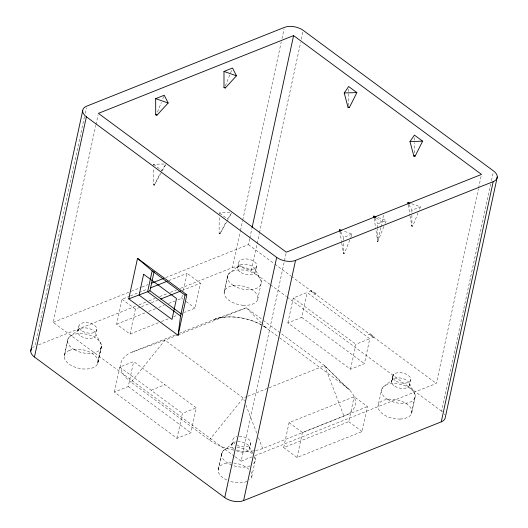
<?xml version="1.0" encoding="UTF-8"?>
<svg xmlns="http://www.w3.org/2000/svg" width="528" height="528" viewBox="0 0 528 528"><rect width="100%" height="100%" fill="white"/><g stroke="black" fill="none" stroke-linecap="round" stroke-linejoin="round"><path stroke-width="0.4" stroke-dasharray="2.64 1.98" d="M165.719 164.644L154.169 185.321L153.344 184.714L153.443 168.122M153.463 165.568L153.47 164.294L166.115 163.931M226.723 221.813L219.932 233.897L219.107 233.29L219.212 216.704M219.226 214.15L219.232 212.876L231.884 212.507M348.539 105.673L348.619 92.908M348.625 91.634L348.645 89.08M414.315 152.975L414.374 142.765M414.388 140.21L414.407 137.663M392.654 376.477L391.604 382.536L393.466 374.57L392.014 380.213L384.417 385.948L381.777 388.978L378.035 406.025M410.711 379.355L409.438 385.374L409.187 382.945L414.975 394.284L415.239 396.211L411.866 411.886M98.03 362.188L101.429 346.216L101.171 344.282L95.687 333.769L96.901 329.34M221.496 454.522L222.895 451.064L232.386 443.573L231.634 445.414L232.769 440.174M224.077 292.934L227.839 275.286L228.862 273.649L238.656 265.848L237.593 268.006L238.722 262.766M218.123 470.329L221.885 452.701L218.401 468.587M257.664 299.62L261.314 282.493L261.05 280.566L255.031 268.818L255.651 270.884L256.786 265.643M251.671 477.134L255.361 459.901L254.186 456.034A17.206 9.471 12.2 0 1 252.793 464.435M84.473 116.629L34.802 346.361A13.543 7.458 12.2 0 0 32.512 347.675M85.166 113.401L86.387 107.758M234.524 456.317L53.222 322.384L95.806 125.426M95.984 124.621L98.069 114.972M64.627 354.493L67.96 338.976L70.594 335.947L79.537 328.977L77.847 330.924L78.844 326.462M158.334 322.78L130.013 334.066L116.648 324.192L122.047 299.237L129.697 296.188M114.371 392.06L119.764 367.099L133.65 361.568L196.284 407.847L190.892 432.802L177.012 438.332L114.371 392.06L128.251 386.529L133.65 361.568M130.013 334.066L135.406 309.111L140.765 306.973M177.883 299.798L181.711 298.274L182.411 295.053M183.454 290.222L187.11 273.313L200.468 283.186L195.076 308.141L184.358 312.411M177.012 438.332L182.404 413.371L196.284 407.847M180.365 288.361L232.465 267.604L240.306 231.33M240.484 230.525L242.576 220.856M242.748 220.051L281.266 41.903M281.959 38.683L284.051 29.007M165.746 277.55L248.411 244.616L249.632 238.986M249.803 238.187L251.889 228.538M269.887 284.328L251.321 270.613L259.334 233.534M259.512 232.723L300.643 42.491M301.336 39.263L302.907 32.01M235.184 456.806L241.144 461.201L286.156 252.991M250.826 443.051L249.698 448.292L248.787 445.823L252.747 453.314M287.872 322.931L293.271 297.977L307.151 292.446L369.785 338.719L364.393 363.673L350.513 369.204L287.872 322.931L301.752 317.401L307.151 292.446M283.688 447.592L289.08 422.631L354.149 396.713L367.508 406.58L362.116 431.541L297.053 457.459L283.688 447.592L348.751 421.667L354.149 396.713M297.053 457.459L302.445 432.505L367.508 406.58M380.827 227.647L377.764 241.798L375.903 229.739M380.998 226.862L383.75 214.111M350.513 369.204L355.905 344.249L369.785 338.719M254.918 455.717L436.333 383.44L478.394 188.892M478.566 188.087L481.345 175.223M442.411 411.82A13.543 7.458 12.2 0 0 441.619 411.193L490.769 183.876M491.469 180.655L493.211 172.597M64.198 356.327L67.571 340.804M411.437 413.721L415.239 396.211M224.393 291.08L227.839 275.286M157.502 112.048L161.337 102.439M162.776 98.835L163.733 96.433M225.331 86.031L230.122 74.026M230.604 72.824L232.043 69.221M341.735 243.256L343.609 253.612L344.467 253.268L350.216 238.861M350.691 237.659L352.13 234.056L343.312 230.967M383.849 226.545L377.764 241.798L377.751 228.743M385.07 223.496L386.285 220.447L376.735 217.107M410.045 216.038L411.919 226.4L412.771 226.057L418.044 212.843M419.483 209.24L420.44 206.837L411.622 203.755M154.169 185.321L160.281 173.171M161.218 171.303L165.673 164.571M219.932 233.897L226.043 221.753M227.119 221.093L231.482 213.226M231.436 213.154L227.456 218.948L219.232 212.876M233.693 450.127A38.234 21.047 12.2 0 1 209.405 440.029L131.109 382.186L164.96 340.19L177.124 335.346M209.405 440.029L243.263 398.033L247.064 396.515M53.222 322.384L130.535 291.581M131.3 291.278L141.253 287.311M142.012 287.008L148.137 284.566M130.462 295.885L147.305 289.172M168.736 280.632L187.11 273.313M38.63 344.83L135.934 306.068M138.996 304.847L148.19 301.184M148.955 300.881L155.087 298.439M159.68 296.604L167.343 293.555M170.405 292.334L176.537 289.892M141.53 306.669L150.718 303.006M151.483 302.702L157.608 300.267M182.101 290.506L200.468 283.186M116.648 324.192L144.969 312.913M148.797 311.388L155.687 308.642M158.75 307.421L164.109 305.283M168.703 303.455L174.821 301.013M343.596 240.484L343.589 237.455L352.13 234.056M377.751 227.931L377.744 223.846L386.285 220.447M411.899 212.263L411.899 210.243L420.44 206.837M161.396 321.559L169.052 318.509M173.639 316.681L177.467 315.157M131.109 382.186A38.234 21.047 12.2 0 1 132.119 352.103L175.441 334.844M179.243 333.333L213.444 319.704L246.292 307.784L263.545 320.529M177.883 335.042L246.292 307.784L262.581 324.106M309.283 291.595L313.19 290.037M151.252 390.172L164.802 384.773M371.923 337.867L375.824 336.316M247.823 396.218L268.343 388.04M269.102 387.737L324.588 365.627L349.529 389.994L344.956 386.027L324.588 365.627L264.205 321.024M237.211 450.707A38.234 21.047 12.2 0 0 262.614 448.51L343.946 416.104A38.234 21.047 12.2 0 0 344.956 386.027L279.926 337.986M241.144 461.201L251.856 456.931M132.119 352.103L164.96 340.19L243.263 398.033L244.438 401.089M153.344 184.714L154.612 184.675M219.107 233.29L220.374 233.257M411.523 225.621L412.771 226.057M343.213 252.833L344.467 253.268M261.043 324.628C246.589 317.255 229.04 314.272 213.444 319.704A38.234 21.047 12.2 0 1 266.66 328.185L279.266 337.498M262.918 325.816L266.66 328.185L263.168 324.687M376.325 217.945L382.015 222.149M153.47 164.294L161.687 170.366M248.411 244.616L274.217 263.677M274.877 264.165L290.763 275.9M291.423 276.388L436.333 383.44M293.271 297.977L355.905 344.249M270.547 284.816L286.46 296.571M287.126 297.059L441.619 411.193M301.752 317.401L364.393 363.673M181.711 298.274L182.985 299.211M186.166 301.561L195.076 308.141M348.751 421.667L362.116 431.541M122.047 299.237L135.406 309.111M289.08 422.631L302.445 432.505M119.764 367.099L182.404 413.371M128.251 386.529L190.892 432.802M409.028 204.587L411.899 210.243M374.873 218.196L377.744 223.846M340.718 231.805L343.589 237.455M324.588 365.627L343.946 416.104M245.903 404.917L256.753 433.211M258.509 437.804L262.614 448.51M408.316 204.864L409.919 215.239M374.167 218.486L375.778 228.934M339.887 231.277L341.616 242.458M411.906 215.292L411.919 226.4M343.596 243.514L343.609 253.612M232.465 267.604A13.543 7.458 12.2 0 1 251.321 270.613M444.352 413.978A13.543 7.458 12.2 0 1 444.794 414.757M250.648 471.365A17.213 9.471 12.2 0 1 249.592 479.919M247.005 481.411A17.213 9.471 12.2 0 1 229.904 481.219M226.842 480.011A17.213 9.471 12.2 0 1 222.849 477.675A17.305 9.53 12.2 0 1 220.79 475.88A17.213 9.471 12.2 0 1 231.35 462.871M233.838 463.036A17.213 9.471 12.2 0 1 249.044 469.458M239.224 436.313A9.174 5.049 12.2 0 1 250.767 443.553A9.174 5.049 12.2 0 1 237.27 445.381M234.755 443.784A9.174 5.049 12.2 0 1 236.821 436.59M250.18 465.887A17.206 9.471 12.2 0 1 223.549 459.598A17.206 9.471 12.2 0 1 234.59 447.269M237.052 447.421A17.206 9.471 12.2 0 1 252.681 454.139M237.673 441.573A9.174 5.049 12.2 0 1 249.658 448.655A9.174 5.049 12.2 0 1 236.188 450.648M234.161 449.447A9.174 5.049 12.2 0 1 235.389 441.91M101.429 346.216L97.502 363.99L101.429 346.216M316.232 293.502L314.094 294.353L311.051 290.888L316.232 293.502M370.649 333.703L368.511 334.554L373.692 337.161L370.649 333.703M81.022 336.27A9.174 5.049 12.2 0 0 95.654 335.293A9.174 5.049 12.2 0 0 83.543 327.868A9.174 5.049 12.2 0 0 81.022 336.27M69.571 350.341A17.213 9.471 12.2 0 0 68.924 363.964A17.305 9.53 12.2 0 0 71.458 365.567A17.18 9.458 12.2 0 0 92.261 367.996A17.213 9.471 12.2 0 0 93.7 354.519A17.213 9.471 12.2 0 0 69.571 350.341M74.349 349.694A17.206 9.471 12.2 0 0 101.317 347.147A17.206 9.471 12.2 0 0 77.84 333.67A17.206 9.471 12.2 0 0 74.349 349.694M82.434 331.195A9.174 5.049 12.2 0 0 96.835 329.861A9.174 5.049 12.2 0 0 84.348 322.654A9.174 5.049 12.2 0 0 82.434 331.195M242.92 305.23A17.18 9.458 12.2 0 0 255.268 292.334A17.305 9.53 12.2 0 0 253.209 290.539A17.18 9.458 12.2 0 0 225.133 289.78A17.18 9.458 12.2 0 0 242.92 305.23M242.319 267.491A9.174 5.049 12.2 0 0 256.72 266.165A9.174 5.049 12.2 0 0 244.226 258.958A9.174 5.049 12.2 0 0 242.319 267.491M400.085 419.047A17.213 9.471 12.2 0 0 407.141 404.25A17.305 9.53 12.2 0 0 404.606 402.646A17.213 9.471 12.2 0 0 378.193 405.187A17.213 9.471 12.2 0 0 400.085 419.047M396.244 381.203A9.174 5.049 12.2 0 0 410.645 379.876A9.174 5.049 12.2 0 0 398.158 372.669A9.174 5.049 12.2 0 0 396.244 381.203M232.98 285.219A17.206 9.471 12.2 0 0 260.924 284.315A17.206 9.471 12.2 0 0 239.243 269.874A17.206 9.471 12.2 0 0 232.98 285.219M241.124 272.699A9.174 5.049 12.2 0 0 255.578 271.445A9.174 5.049 12.2 0 0 243.17 264.191A9.174 5.049 12.2 0 0 241.124 272.699M387.519 399.326A17.206 9.471 12.2 0 0 415.008 397.597A17.206 9.471 12.2 0 0 392.403 383.618A17.206 9.471 12.2 0 0 387.519 399.326M394.832 386.278A9.174 5.049 12.2 0 0 409.464 385.308A9.174 5.049 12.2 0 0 397.353 377.883A9.174 5.049 12.2 0 0 394.832 386.278"/><path stroke-width="0.79" d="M178.081 335.313L186.846 294.782L137.524 258.35L128.759 298.881L178.081 335.313L180.523 316.015L185.038 295.132L186.193 294.677M30.716 351.067L82.652 110.854M34.445 357.02L86.381 116.807A13.543 7.458 12.2 0 1 86.737 106.148L284.401 27.397A13.543 7.458 12.2 0 1 303.257 30.4L493.555 170.98A13.543 7.458 12.2 0 1 493.198 181.639L441.263 421.852L243.599 500.603A13.543 7.458 12.2 0 1 224.743 497.6L34.445 357.02A13.543 7.458 12.2 0 1 31.423 348.883M137.524 258.35L152.156 270.844L147.642 291.727L128.759 298.881M180.523 316.015L147.642 291.727L149.952 290.803L154.117 271.531M252.061 227.733L293.601 35.6L481.523 174.425L286.334 252.186L98.413 113.368L293.601 35.6M224.743 497.6L276.679 257.387L86.381 116.807M243.599 500.603L295.535 260.396L493.198 181.639M497.284 176.933L445.348 417.146A13.543 7.458 12.2 0 1 441.263 421.852M349.358 107.554L356.882 92.598L348.658 86.526L344.23 92.968L348.091 107.587L349.358 107.554L348.533 106.946L348.091 107.587M415.12 156.136L422.644 141.181L414.421 135.109L409.992 141.544L413.853 156.169L415.12 156.136L414.295 155.529L413.853 156.169M156.941 115.229L168.161 103.006L164.215 95.231L155.674 98.637L155.694 114.787L156.941 115.229L156.545 114.451L155.694 114.787M225.251 88.011L236.471 75.794L232.518 68.02L223.984 71.419L223.997 87.575L225.251 88.011L224.855 87.232L223.997 87.575M151.199 283.345L163.449 278.467M150.368 287.951L167.204 281.246M160.67 299.046L180.569 291.113M344.23 92.968L356.882 92.598M409.992 141.544L422.644 141.181M223.984 71.419L236.471 75.794M155.674 98.637L168.161 103.006M408.197 204.065L407.946 202.468L410.15 203.24M375.995 216.85L373.798 216.077L374.042 217.681M339.887 231.277L339.643 229.68L341.847 230.452M375.692 217.477L373.798 216.077L374.51 217.49M152.156 270.844L185.038 295.132M149.952 290.803L181.513 314.127M407.946 202.468L408.665 203.881M339.643 229.68L340.362 231.099M295.535 260.396A13.543 7.458 12.2 0 1 276.679 257.387M143.623 274.25L139.108 295.126L171.989 319.414L176.504 298.538L143.623 274.25"/></g></svg>
